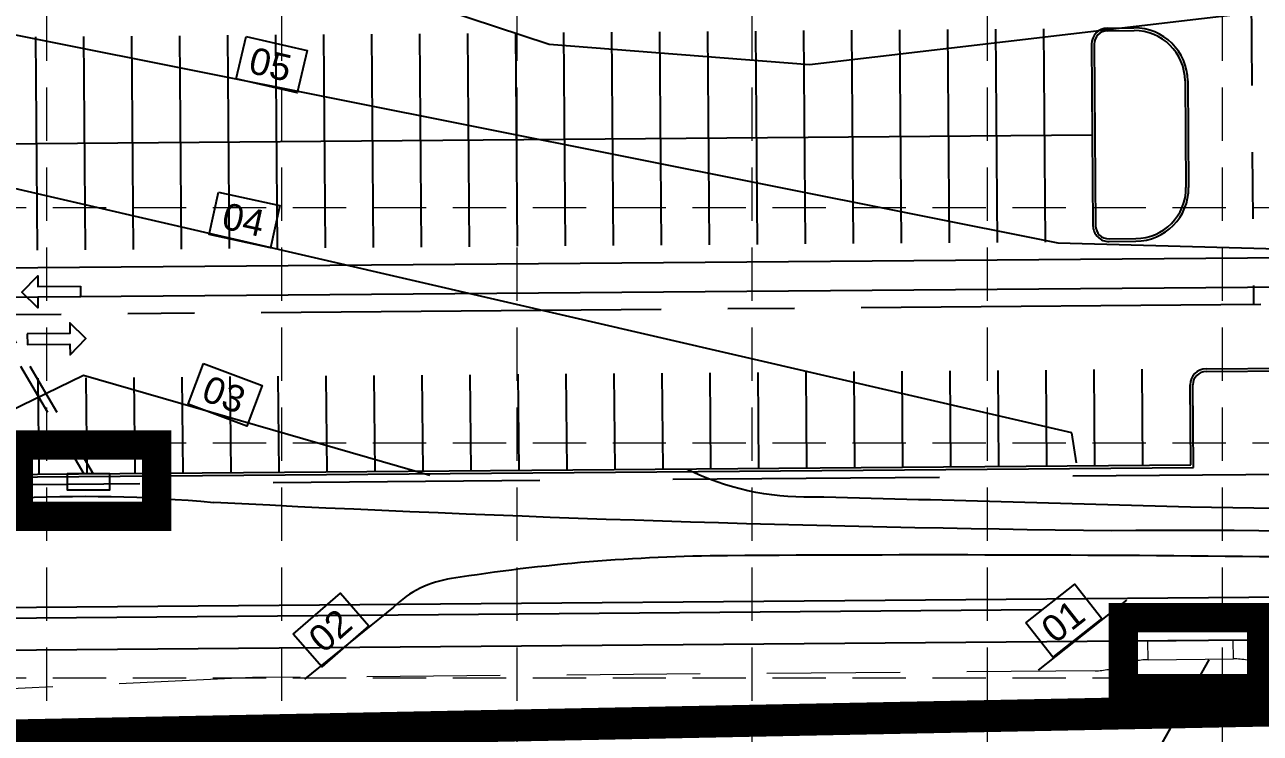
# Model space of a CAD drawing. Header units: feet. Extents: x 2467609 to 2470436, y 7119976 to 7121745.
# Drawn here: x 2468445 to 2468676.7, y 7120497.4 to 7120630.3 of the extents above; entities that cross this region are included whole.
import ezdxf
from ezdxf.enums import TextEntityAlignment as Align

# ---------------------------------------------------------------- set-up
doc = ezdxf.new("R2010")
doc.units = ezdxf.units.FT
doc.header["$LTSCALE"] = 100
doc.header["$MEASUREMENT"] = 0
for name, pattern in [('06117 BASE$0$CENTER2', [1.125, 0.75, -0.125, 0.125, -0.125]), ('06117 BASE$0$DASHED', [0.75, 0.5, -0.25]), ('06117 BASE$0$HIDDEN', [0.375, 0.25, -0.125]), ('06117 BASE$0$PL2', [2.85, 2.25, -0.2, 0, -0.2, 0, -0.2]), ('HIDDEN', [0.375, 0.25, -0.125]), ('SDASH', [0.15, 0.1, -0.05])]:
    doc.linetypes.add(name, pattern=pattern)
for name, color, linetype, lineweight in [('06117 BASE$0$CP Inlet', 253, 'Continuous', 25), ('06117 BASE$0$CPCL', 253, '06117 BASE$0$CENTER2', 25), ('06117 BASE$0$CPCURB', 8, 'Continuous', 25), ('06117 BASE$0$CPCURB2', 8, 'Continuous', 25), ('06117 BASE$0$CPSTRIPE', 253, 'Continuous', 25), ('06117 BASE$0$CPWALK', 8, 'Continuous', 25), ('06117 BASE$0$DIR-ARROW', 8, 'Continuous', 25), ('06117 BASE$0$LANDSCAPE-SETBACK', 8, '06117 BASE$0$DASHED', 25), ('06117 BASE$0$PROP-ROW', 1, '06117 BASE$0$PL2', 25), ('06117 BASE$0$ROAD-FUTURE', 8, '06117 BASE$0$HIDDEN', 18)]:
    doc.layers.add(name, color=color, linetype=linetype, lineweight=lineweight)
for name, color, linetype in [('06117 TOPO$0$EXSTM', 253, 'Continuous'), ('CPCONT', 253, 'Continuous'), ('GRID', 254, 'HIDDEN'), ('LIMITS OF DISTURBANCE', 1, 'HIDDEN'), ('proposed ec', 6, 'SDASH')]:
    doc.layers.add(name, color=color, linetype=linetype)
doc.styles.get("Standard").update_dxf_attribs({"font": 'ARIAL.TTF'})

msp = doc.modelspace()

# ---------------------------------------------------------------- linework, layer by layer
at = {"layer": '06117 BASE$0$CP Inlet'}
msp.add_lwpolyline([(2468460.92, 7120546.07), (2468452.92, 7120546.01), (2468452.95, 7120543.01), (2468460.95, 7120543.07)], close=True, dxfattribs=at)
msp.add_lwpolyline([(2468460.92, 7120546.07), (2468452.92, 7120546.01), (2468452.95, 7120543.01), (2468460.95, 7120543.07)], close=True, dxfattribs=at)
at = {"layer": '06117 BASE$0$CPCL'}
for p, q in [((2468674.48, 7120693.82), (2468675.43, 7120577.82)), ((2468674.48, 7120693.82), (2468675.43, 7120577.82)), ((2468376.83, 7120575.39), (2468825.42, 7120579.04)), ((2468376.83, 7120575.39), (2468825.42, 7120579.04))]:
    msp.add_line(p, q, dxfattribs=at)
at = {"layer": '06117 BASE$0$CPCURB'}
for p, q in [((2468648.01, 7120629.6), (2468653, 7120629.64)), ((2468648.01, 7120629.6), (2468653, 7120629.64)), ((2468645.03, 7120626.58), (2468645.31, 7120592.58)), ((2468645.03, 7120626.58), (2468645.31, 7120592.58)), ((2468663.09, 7120619.72), (2468663.25, 7120599.72)), ((2468663.09, 7120619.72), (2468663.25, 7120599.72)), ((2468648.33, 7120589.6), (2468653.33, 7120589.64)), ((2468648.33, 7120589.6), (2468653.33, 7120589.64)), ((2468666.53, 7120565.75), (2468687.52, 7120565.92)), ((2468666.53, 7120565.75), (2468687.52, 7120565.92)), ((2468663.67, 7120547.72), (2468663.55, 7120562.72)), ((2468663.67, 7120547.72), (2468663.55, 7120562.72)), ((2468375.68, 7120545.38), (2468663.67, 7120547.72)), ((2468375.68, 7120545.38), (2468663.67, 7120547.72))]:
    msp.add_line(p, q, dxfattribs=at)
for centre, radius, start, end in [((2468648.03, 7120626.6), 3, 90.4665, 180.4665), ((2468648.03, 7120626.6), 3, 90.4665, 180.4665), ((2468653.09, 7120619.64), 10, 0.4665, 90.4665), ((2468653.09, 7120619.64), 10, 0.4665, 90.4665), ((2468653.25, 7120599.64), 10, 270.4665, 0.4665), ((2468653.25, 7120599.64), 10, 270.4665, 0.4665), ((2468648.31, 7120592.6), 3, 180.4665, 270.4665), ((2468648.31, 7120592.6), 3, 180.4665, 270.4665), ((2468666.55, 7120562.75), 3, 90.4665, 180.4665), ((2468666.55, 7120562.75), 3, 90.4665, 180.4665)]:
    msp.add_arc(centre, radius, start, end, dxfattribs=at)
at = {"layer": '06117 BASE$0$CPCURB2'}
for p, q in [((2468648.01, 7120629.1), (2468653.01, 7120629.14)), ((2468648.01, 7120629.1), (2468653.01, 7120629.14)), ((2468645.53, 7120626.58), (2468645.81, 7120592.58)), ((2468645.53, 7120626.58), (2468645.81, 7120592.58)), ((2468662.59, 7120619.72), (2468662.75, 7120599.72)), ((2468662.59, 7120619.72), (2468662.75, 7120599.72)), ((2468648.33, 7120590.1), (2468653.33, 7120590.14)), ((2468648.33, 7120590.1), (2468653.33, 7120590.14)), ((2468666.53, 7120565.25), (2468687.53, 7120565.42)), ((2468666.53, 7120565.25), (2468687.53, 7120565.42)), ((2468664.18, 7120547.23), (2468664.05, 7120562.73)), ((2468664.18, 7120547.23), (2468664.05, 7120562.73)), ((2468375.19, 7120544.88), (2468664.18, 7120547.23)), ((2468375.19, 7120544.88), (2468664.18, 7120547.23))]:
    msp.add_line(p, q, dxfattribs=at)
for centre, radius, start, end in [((2468648.03, 7120626.6), 2.5, 90.4665, 180.4665), ((2468648.03, 7120626.6), 2.5, 90.4665, 180.4665), ((2468653.09, 7120619.64), 9.5, 0.4665, 90.4665), ((2468653.09, 7120619.64), 9.5, 0.4665, 90.4665), ((2468653.25, 7120599.64), 9.5, 270.4665, 0.4665), ((2468653.25, 7120599.64), 9.5, 270.4665, 0.4665), ((2468648.31, 7120592.6), 2.5, 180.4665, 270.4665), ((2468648.31, 7120592.6), 2.5, 180.4665, 270.4665), ((2468666.55, 7120562.75), 2.5, 90.4665, 180.4665), ((2468666.55, 7120562.75), 2.5, 90.4665, 180.4665)]:
    msp.add_arc(centre, radius, start, end, dxfattribs=at)
at = {"layer": '06117 BASE$0$CPSTRIPE'}
for p, q in [((2468636.01, 7120629.5), (2468636.33, 7120589.5)), ((2468636.01, 7120629.5), (2468636.33, 7120589.5)), ((2468447.01, 7120627.96), (2468447.34, 7120587.96)), ((2468447.01, 7120627.96), (2468447.34, 7120587.96)), ((2468456.01, 7120628.04), (2468456.34, 7120588.04)), ((2468456.01, 7120628.04), (2468456.34, 7120588.04)), ((2468465.01, 7120628.11), (2468465.34, 7120588.11)), ((2468465.01, 7120628.11), (2468465.34, 7120588.11)), ((2468474.01, 7120628.18), (2468474.34, 7120588.18)), ((2468474.01, 7120628.18), (2468474.34, 7120588.18)), ((2468483.01, 7120628.26), (2468483.34, 7120588.26)), ((2468483.01, 7120628.26), (2468483.34, 7120588.26)), ((2468492.01, 7120628.33), (2468492.34, 7120588.33)), ((2468492.01, 7120628.33), (2468492.34, 7120588.33)), ((2468501.01, 7120628.4), (2468501.34, 7120588.4)), ((2468501.01, 7120628.4), (2468501.34, 7120588.4)), ((2468510.01, 7120628.48), (2468510.34, 7120588.48)), ((2468510.01, 7120628.48), (2468510.34, 7120588.48)), ((2468519.01, 7120628.55), (2468519.34, 7120588.55)), ((2468519.01, 7120628.55), (2468519.34, 7120588.55)), ((2468528.01, 7120628.62), (2468528.33, 7120588.62)), ((2468528.01, 7120628.62), (2468528.33, 7120588.62)), ((2468537.01, 7120628.7), (2468537.33, 7120588.7)), ((2468537.01, 7120628.7), (2468537.33, 7120588.7)), ((2468546.01, 7120628.77), (2468546.33, 7120588.77)), ((2468546.01, 7120628.77), (2468546.33, 7120588.77)), ((2468555.01, 7120628.84), (2468555.33, 7120588.84)), ((2468555.01, 7120628.84), (2468555.33, 7120588.84)), ((2468564.01, 7120628.92), (2468564.33, 7120588.92)), ((2468564.01, 7120628.92), (2468564.33, 7120588.92)), ((2468573.01, 7120628.99), (2468573.33, 7120588.99)), ((2468573.01, 7120628.99), (2468573.33, 7120588.99)), ((2468582.01, 7120629.06), (2468582.33, 7120589.06)), ((2468582.01, 7120629.06), (2468582.33, 7120589.06)), ((2468591.01, 7120629.14), (2468591.33, 7120589.14)), ((2468591.01, 7120629.14), (2468591.33, 7120589.14)), ((2468600.01, 7120629.21), (2468600.33, 7120589.21)), ((2468600.01, 7120629.21), (2468600.33, 7120589.21)), ((2468609.01, 7120629.28), (2468609.33, 7120589.28)), ((2468609.01, 7120629.28), (2468609.33, 7120589.28)), ((2468618.01, 7120629.36), (2468618.33, 7120589.36)), ((2468618.01, 7120629.36), (2468618.33, 7120589.36)), ((2468627.01, 7120629.43), (2468627.33, 7120589.43)), ((2468627.01, 7120629.43), (2468627.33, 7120589.43)), ((2468393.18, 7120607.52), (2468645.17, 7120609.58)), ((2468393.18, 7120607.52), (2468645.17, 7120609.58)), ((2468528.68, 7120546.63), (2468528.53, 7120564.62)), ((2468528.68, 7120546.63), (2468528.53, 7120564.62)), ((2468537.68, 7120546.7), (2468537.53, 7120564.7)), ((2468537.68, 7120546.7), (2468537.53, 7120564.7)), ((2468546.68, 7120546.77), (2468546.53, 7120564.77)), ((2468546.68, 7120546.77), (2468546.53, 7120564.77)), ((2468555.68, 7120546.85), (2468555.53, 7120564.84)), ((2468555.68, 7120546.85), (2468555.53, 7120564.84)), ((2468564.68, 7120546.92), (2468564.53, 7120564.92)), ((2468564.68, 7120546.92), (2468564.53, 7120564.92)), ((2468573.68, 7120546.99), (2468573.53, 7120564.99)), ((2468573.68, 7120546.99), (2468573.53, 7120564.99)), ((2468582.67, 7120547.07), (2468582.53, 7120565.06)), ((2468582.67, 7120547.07), (2468582.53, 7120565.06)), ((2468591.67, 7120547.14), (2468591.53, 7120565.14)), ((2468591.67, 7120547.14), (2468591.53, 7120565.14)), ((2468600.67, 7120547.21), (2468600.53, 7120565.21)), ((2468600.67, 7120547.21), (2468600.53, 7120565.21)), ((2468609.67, 7120547.28), (2468609.53, 7120565.28)), ((2468609.67, 7120547.28), (2468609.53, 7120565.28)), ((2468618.67, 7120547.36), (2468618.53, 7120565.36)), ((2468618.67, 7120547.36), (2468618.53, 7120565.36)), ((2468627.67, 7120547.43), (2468627.53, 7120565.43)), ((2468627.67, 7120547.43), (2468627.53, 7120565.43)), ((2468636.67, 7120547.5), (2468636.53, 7120565.5)), ((2468636.67, 7120547.5), (2468636.53, 7120565.5)), ((2468645.67, 7120547.58), (2468645.53, 7120565.58)), ((2468645.67, 7120547.58), (2468645.53, 7120565.58)), ((2468654.67, 7120547.65), (2468654.53, 7120565.65)), ((2468654.67, 7120547.65), (2468654.53, 7120565.65)), ((2468447.68, 7120545.97), (2468447.53, 7120563.97)), ((2468447.68, 7120545.97), (2468447.53, 7120563.97)), ((2468456.68, 7120546.04), (2468456.53, 7120564.04)), ((2468456.68, 7120546.04), (2468456.53, 7120564.04)), ((2468465.68, 7120546.11), (2468465.53, 7120564.11)), ((2468465.68, 7120546.11), (2468465.53, 7120564.11)), ((2468474.68, 7120546.19), (2468474.53, 7120564.19)), ((2468474.68, 7120546.19), (2468474.53, 7120564.19)), ((2468483.68, 7120546.26), (2468483.53, 7120564.26)), ((2468483.68, 7120546.26), (2468483.53, 7120564.26)), ((2468492.68, 7120546.33), (2468492.53, 7120564.33)), ((2468492.68, 7120546.33), (2468492.53, 7120564.33)), ((2468501.68, 7120546.41), (2468501.53, 7120564.4)), ((2468501.68, 7120546.41), (2468501.53, 7120564.4)), ((2468510.68, 7120546.48), (2468510.53, 7120564.48)), ((2468510.68, 7120546.48), (2468510.53, 7120564.48)), ((2468519.68, 7120546.55), (2468519.53, 7120564.55)), ((2468519.68, 7120546.55), (2468519.53, 7120564.55))]:
    msp.add_line(p, q, dxfattribs=at)
at = {"layer": '06117 BASE$0$CPWALK'}
for p, q in [((2468847.03, 7120524.25), (2468339.87, 7120520.12)), ((2468847.03, 7120524.25), (2468339.87, 7120520.12)), ((2468854.87, 7120516.32), (2468342.36, 7120512.14)), ((2468854.87, 7120516.32), (2468342.36, 7120512.14))]:
    msp.add_line(p, q, dxfattribs=at)
at = {"layer": '06117 BASE$0$DIR-ARROW'}
for points in [[(2468455.43, 7120581.21), (2468455.45, 7120579.21), (2468447.45, 7120579.15), (2468447.46, 7120577.15), (2468444.44, 7120580.12), (2468447.41, 7120583.15), (2468447.43, 7120581.15)], [(2468455.43, 7120581.21), (2468455.45, 7120579.21), (2468447.45, 7120579.15), (2468447.46, 7120577.15), (2468444.44, 7120580.12), (2468447.41, 7120583.15), (2468447.43, 7120581.15)], [(2468445.46, 7120572.3), (2468445.48, 7120570.3), (2468453.47, 7120570.36), (2468453.49, 7120568.36), (2468456.47, 7120571.39), (2468453.44, 7120574.36), (2468453.46, 7120572.36)], [(2468445.46, 7120572.3), (2468445.48, 7120570.3), (2468453.47, 7120570.36), (2468453.49, 7120568.36), (2468456.47, 7120571.39), (2468453.44, 7120574.36), (2468453.46, 7120572.36)]]:
    msp.add_lwpolyline(points, close=True, dxfattribs=at)
at = {"layer": '06117 BASE$0$LANDSCAPE-SETBACK'}
msp.add_line((2470116.5, 7120557.59), (2468221.93, 7120542.16), dxfattribs=at)
msp.add_line((2470116.5, 7120557.59), (2468221.93, 7120542.16), dxfattribs=at)
at = {"layer": '06117 BASE$0$PROP-ROW'}
msp.add_line((2470061.61, 7120532.14), (2468221.3, 7120517.16), dxfattribs=at)
msp.add_line((2470061.61, 7120532.14), (2468221.3, 7120517.16), dxfattribs=at)
at = {"layer": '06117 BASE$0$ROAD-FUTURE', "color": 5}
for p, q in [((2468655.61, 7120514.68), (2468671.61, 7120514.84)), ((2468655.64, 7120511.18), (2468655.61, 7120514.68)), ((2468671.64, 7120511.34), (2468671.61, 7120514.84)), ((2468655.64, 7120511.18), (2468671.64, 7120511.34))]:
    msp.add_line(p, q, dxfattribs=at)
at = {"layer": '06117 BASE$0$ROAD-FUTURE'}
for p, q in [((2468655.61, 7120514.68), (2468671.61, 7120514.84)), ((2468655.64, 7120511.18), (2468655.61, 7120514.68)), ((2468671.64, 7120511.34), (2468671.61, 7120514.84)), ((2468655.64, 7120511.18), (2468671.64, 7120511.34)), ((2468646.66, 7120509.12), (2468487.69, 7120507.83)), ((2468646.66, 7120509.12), (2468487.69, 7120507.83)), ((2468487.69, 7120507.83), (2468313.76, 7120499.83)), ((2468487.69, 7120507.83), (2468313.76, 7120499.83))]:
    msp.add_line(p, q, dxfattribs=at)
for centre, start, end in [((2468671.77, 7120498.34), 67.7656, 90.5679), ((2468671.77, 7120498.34), 67.7656, 90.5679), ((2468645.61, 7120522.11), 270.4665, 293.0053), ((2468645.61, 7120522.11), 270.4665, 293.0053), ((2468655.77, 7120498.18), 90.5679, 113.0053), ((2468655.77, 7120498.18), 90.5679, 113.0053)]:
    msp.add_arc(centre, 13, start, end, dxfattribs=at)
at = {"layer": '06117 TOPO$0$EXSTM', "color": 5}
msp.add_line((2468640.69, 7120464.38), (2468667.11, 7120511.19), dxfattribs=at)
at = {"layer": '06117 TOPO$0$EXSTM'}
msp.add_line((2468640.69, 7120464.38), (2468664.11, 7120505.89), dxfattribs=at)
at = {"layer": 'CPCONT', "color": 35}
for points in [[(2468258.99, 7120665.18), (2468258.99, 7120665.18), (2468638.72, 7120589.37)], [(2468704.52, 7120630.47), (2468677.89, 7120632.77), (2468592.13, 7120622.74), (2468543.33, 7120626.53), (2468448.55, 7120657.77)], [(2468641.37, 7120553.75), (2468392.65, 7120611.18)], [(2468638.72, 7120589.37), (2468705.3, 7120587.56)], [(2468520.95, 7120545.75), (2468455.99, 7120564.46), (2468418.55, 7120546.3)], [(2468642.2, 7120548.13), (2468641.37, 7120553.75)], [(2468514.11, 7120521.02), (2468497.45, 7120507.52)], [(2468651.6, 7120522.36), (2468635.03, 7120509.22)], [(2468694.8, 7120509.36), (2468676.39, 7120520.71)]]:
    msp.add_lwpolyline(points, dxfattribs=at)
for points in [[(2468486.49, 7120628.07), (2468497.92, 7120625.39), (2468496.07, 7120617.45), (2468484.63, 7120620.13)], [(2468481.35, 7120598.88), (2468492.82, 7120596.35), (2468491.07, 7120588.39), (2468479.6, 7120590.92)], [(2468478.49, 7120566.71), (2468489.48, 7120562.58), (2468486.61, 7120554.95), (2468475.62, 7120559.09)], [(2468632.72, 7120518.07), (2468641.94, 7120525.34), (2468646.99, 7120518.94), (2468637.76, 7120511.67)], [(2468495.34, 7120515.95), (2468504.17, 7120523.69), (2468509.54, 7120517.56), (2468500.71, 7120509.82)]]:
    msp.add_lwpolyline(points, close=True, dxfattribs=at)
for points in [[(2468691.37, 7120539.35), (2468663.6, 7120539.8, 0.001223), (2468592.64, 7120541.69, -0.120632), (2468569.21, 7120546.87, -4.292776)], [(2468392.59, 7120519.78), (2468396.23, 7120523.51, -0.083251), (2468408.51, 7120532.51, -0.103057), (2468441.92, 7120541.43, -0.037715), (2468480.42, 7120540.67, 0.04766)], [(2468860.63, 7120524.03), (2468852.62, 7120528.07, 0.155094), (2468838.07, 7120530.41, -0.060268), (2468795.97, 7120529.22, 0.025315), (2468648.77, 7120535.36, -0.010186), (2468480.42, 7120540.67, 12.007461)], [(2468806.05, 7120521.97), (2468803.71, 7120523.74), (2468791.2, 7120525.08, 0.014598), (2468747.21, 7120528.48, 0.009212), (2468679.76, 7120530.47, 0.004495), (2468576.79, 7120530.69, 0.038019), (2468525.04, 7120526.39, 0.162446), (2468514.11, 7120521.02, 41.19416)]]:
    msp.add_lwpolyline(points, format="xyb", dxfattribs=at)
at = {"layer": 'GRID', "color": 252, "linetype": 'HIDDEN', "lineweight": 0, "ltscale": 0.4}
for p, q in [((2468449.04, 7121698.47), (2468449.04, 7120154.77)), ((2468493.14, 7121698.47), (2468493.14, 7120154.77)), ((2468537.24, 7121698.47), (2468537.24, 7120154.77)), ((2468581.34, 7121698.47), (2468581.34, 7120154.77)), ((2468625.44, 7121698.47), (2468625.44, 7120154.77)), ((2468669.54, 7121698.47), (2468669.54, 7120154.77)), ((2467655.24, 7120595.97), (2470389.44, 7120595.97)), ((2467655.24, 7120551.87), (2470389.44, 7120551.87)), ((2467655.24, 7120507.77), (2470389.44, 7120507.77))]:
    msp.add_line(p, q, dxfattribs=at)
at = {"layer": 'LIMITS OF DISTURBANCE', "ltscale": 2, "const_width": 6}
msp.add_lwpolyline([(2467833.01, 7121530.09), (2467846.43, 7120518.47, 0.339282), (2467879.82, 7120486.99), (2468303.87, 7120494.22), (2468842.22, 7120504.92), (2470123.96, 7120515.28), (2470099.86, 7121608.53), (2469509.9, 7121601.53), (2469502.05, 7121540.91), (2468847.18, 7121534.85), (2468155.33, 7121530.34)], format="xyb", close=True, dxfattribs=at)
at = {"layer": 'proposed ec', "color": 5, "linetype": 'Continuous'}
for p, q in [((2468159.44, 7120582.37), (2468732.52, 7120587.04)), ((2468438.32, 7120579.14), (2468739.17, 7120581.59))]:
    msp.add_line(p, q, dxfattribs=at)
at = {"layer": 'proposed ec', "color": 5}
for p, q in [((2468436.59, 7120579.13), (2468456.06, 7120546.03)), ((2468438.32, 7120579.14), (2468457.79, 7120546.05))]:
    msp.add_line(p, q, dxfattribs=at)
at = {"layer": 'proposed ec', "color": 5, "const_width": 5.5}
for points in [[(2468469.72, 7120538.08), (2468443.8, 7120538.08), (2468443.8, 7120551.46), (2468469.72, 7120551.46)], [(2468676.92, 7120505.73), (2468651, 7120505.73), (2468651, 7120519.1), (2468676.92, 7120519.1)]]:
    msp.add_lwpolyline(points, close=True, dxfattribs=at)
at = {"layer": 'proposed ec', "color": 5}
msp.add_lwpolyline([(2468460.92, 7120546.07), (2468452.92, 7120546.01), (2468452.95, 7120543.01), (2468460.95, 7120543.07)], close=True, dxfattribs=at)

# ---------------------------------------------------------------- texts
at = {"layer": 'CPCONT', "color": 35}
for s, rotation, p in [('05', 346.8257, (2468490.5, 7120620.4)), ('04', 347.5817, (2468485.47, 7120591.26)), ('03', 339.3735, (2468481.48, 7120558.59)), ('01', 38.2605, (2468641.22, 7120516.43)), ('02', 41.2267, (2468503.91, 7120514.76))]:
    msp.add_text(s, height=5, rotation=rotation, dxfattribs=at).set_placement(p, align=Align.CENTER)

doc.saveas('drawing.dxf')
